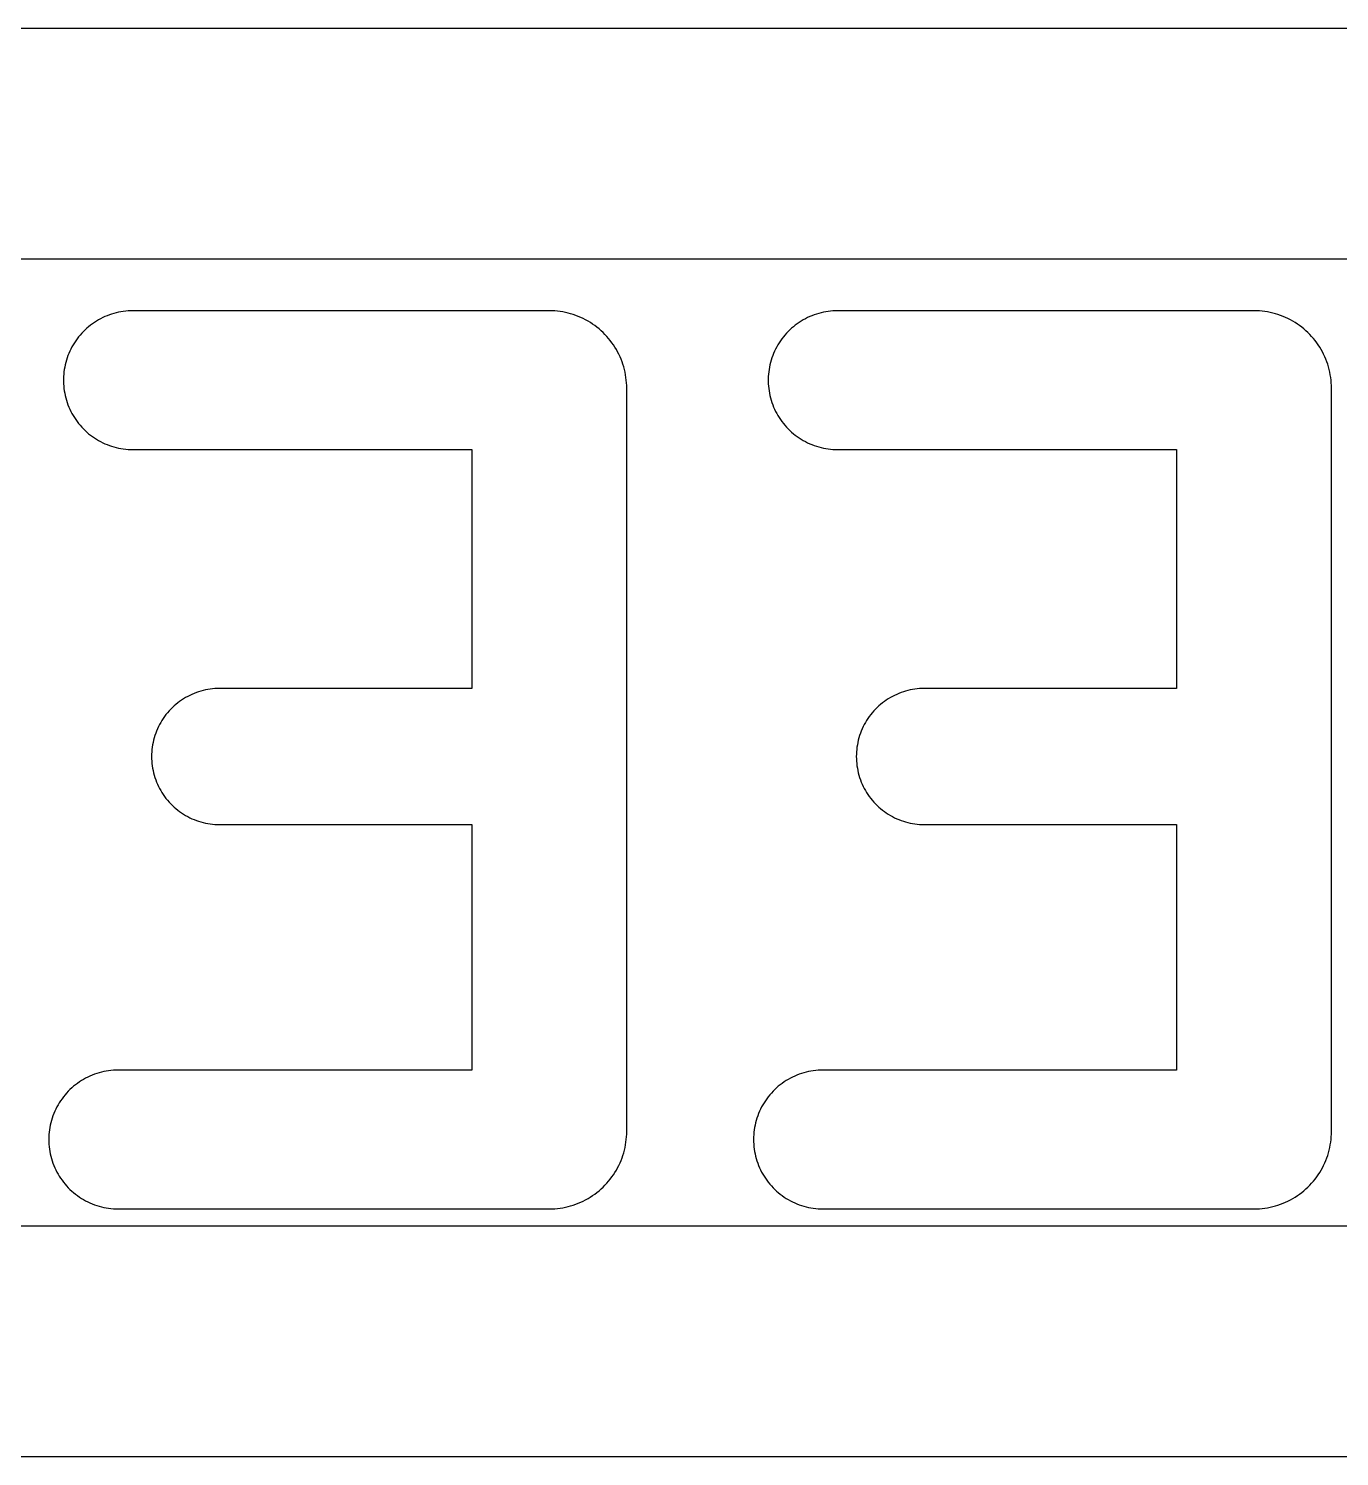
# Model space of a CAD drawing. Extents: x -770 to 754, y -86 to 233.
# Drawn here: x -551.33 to -543.36, y 0.45 to 9.13 of the extents above; entities that cross this region are included whole.
import ezdxf

# ---------------------------------------------------------------- set-up
doc = ezdxf.new("R2010")
doc.units = 0
doc.layers.add('2D_ACR_PLOT$ENGRAVING', color=1, linetype='CONTINUOUS')
doc.layers.add('2D_ACR_PLOT$NOPRINT', color=200, linetype='CONTINUOUS')

msp = doc.modelspace()

# ---------------------------------------------------------------- linework, layer by layer
at = {"layer": '2D_ACR_PLOT$ENGRAVING'}
for p, q in [((-525.337, 9.1302), (-554.2092, 9.1302)), ((-550.8561, 7.3839), (-550.8695, 7.3783)), ((-550.8425, 7.3891), (-550.8561, 7.3839)), ((-550.8287, 7.3938), (-550.8425, 7.3891)), ((-550.8147, 7.398), (-550.8287, 7.3938)), ((-550.8007, 7.4017), (-550.8147, 7.398)), ((-550.7865, 7.405), (-550.8007, 7.4017)), ((-550.7722, 7.4077), (-550.7865, 7.405)), ((-550.7578, 7.41), (-550.7722, 7.4077)), ((-550.7433, 7.4117), (-550.7578, 7.41)), ((-550.7288, 7.413), (-550.7433, 7.4117)), ((-550.7142, 7.4137), (-550.7288, 7.413)), ((-550.6997, 7.414), (-550.7142, 7.4137)), ((-548.168, 7.414), (-550.6997, 7.414)), ((-548.1516, 7.4137), (-548.168, 7.414)), ((-548.1352, 7.4128), (-548.1516, 7.4137)), ((-548.1188, 7.4114), (-548.1352, 7.4128)), ((-548.1025, 7.4093), (-548.1188, 7.4114)), ((-548.0863, 7.4068), (-548.1025, 7.4093)), ((-548.0702, 7.4036), (-548.0863, 7.4068)), ((-548.0541, 7.3999), (-548.0702, 7.4036)), ((-548.0383, 7.3957), (-548.0541, 7.3999)), ((-548.0226, 7.3908), (-548.0383, 7.3957)), ((-548.007, 7.3855), (-548.0226, 7.3908)), ((-547.9917, 7.3796), (-548.007, 7.3855)), ((-546.5717, 7.3839), (-546.5851, 7.3783)), ((-546.5581, 7.3891), (-546.5717, 7.3839)), ((-546.5443, 7.3938), (-546.5581, 7.3891)), ((-546.5303, 7.398), (-546.5443, 7.3938)), ((-546.5162, 7.4017), (-546.5303, 7.398)), ((-546.502, 7.405), (-546.5162, 7.4017)), ((-546.4877, 7.4077), (-546.502, 7.405)), ((-546.4733, 7.41), (-546.4877, 7.4077)), ((-546.4589, 7.4117), (-546.4733, 7.41)), ((-546.4444, 7.413), (-546.4589, 7.4117)), ((-546.4298, 7.4137), (-546.4444, 7.413)), ((-546.4152, 7.414), (-546.4298, 7.4137)), ((-543.8836, 7.414), (-546.4152, 7.414)), ((-543.8671, 7.4137), (-543.8836, 7.414)), ((-543.8507, 7.4128), (-543.8671, 7.4137)), ((-543.8344, 7.4114), (-543.8507, 7.4128)), ((-543.8181, 7.4093), (-543.8344, 7.4114)), ((-543.8019, 7.4068), (-543.8181, 7.4093)), ((-543.7857, 7.4036), (-543.8019, 7.4068)), ((-543.7697, 7.3999), (-543.7857, 7.4036)), ((-543.7539, 7.3957), (-543.7697, 7.3999)), ((-543.7382, 7.3908), (-543.7539, 7.3957)), ((-543.7226, 7.3855), (-543.7382, 7.3908)), ((-543.7073, 7.3796), (-543.7226, 7.3855)), ((-550.9903, 7.298), (-551.0007, 7.2878)), ((-550.9795, 7.3079), (-550.9903, 7.298)), ((-550.9685, 7.3173), (-550.9795, 7.3079)), ((-550.9571, 7.3264), (-550.9685, 7.3173)), ((-550.9454, 7.3351), (-550.9571, 7.3264)), ((-550.9334, 7.3434), (-550.9454, 7.3351)), ((-550.9211, 7.3512), (-550.9334, 7.3434)), ((-550.9086, 7.3587), (-550.9211, 7.3512)), ((-550.8958, 7.3657), (-550.9086, 7.3587)), ((-550.8828, 7.3722), (-550.8958, 7.3657)), ((-550.8695, 7.3783), (-550.8828, 7.3722)), ((-547.9766, 7.3732), (-547.9917, 7.3796)), ((-547.9617, 7.3662), (-547.9766, 7.3732)), ((-547.9471, 7.3588), (-547.9617, 7.3662)), ((-547.9327, 7.3508), (-547.9471, 7.3588)), ((-547.9186, 7.3423), (-547.9327, 7.3508)), ((-547.9049, 7.3334), (-547.9186, 7.3423)), ((-547.8914, 7.3239), (-547.9049, 7.3334)), ((-547.8783, 7.3141), (-547.8914, 7.3239)), ((-547.8655, 7.3037), (-547.8783, 7.3141)), ((-547.8531, 7.2929), (-547.8655, 7.3037)), ((-546.7058, 7.298), (-546.7162, 7.2878)), ((-546.6951, 7.3079), (-546.7058, 7.298)), ((-546.684, 7.3173), (-546.6951, 7.3079)), ((-546.6726, 7.3264), (-546.684, 7.3173)), ((-546.6609, 7.3351), (-546.6726, 7.3264)), ((-546.649, 7.3434), (-546.6609, 7.3351)), ((-546.6367, 7.3512), (-546.649, 7.3434)), ((-546.6242, 7.3587), (-546.6367, 7.3512)), ((-546.6114, 7.3657), (-546.6242, 7.3587)), ((-546.5984, 7.3722), (-546.6114, 7.3657)), ((-546.5851, 7.3783), (-546.5984, 7.3722)), ((-543.6922, 7.3732), (-543.7073, 7.3796)), ((-543.6773, 7.3662), (-543.6922, 7.3732)), ((-543.6627, 7.3588), (-543.6773, 7.3662)), ((-543.6483, 7.3508), (-543.6627, 7.3588)), ((-543.6342, 7.3423), (-543.6483, 7.3508)), ((-543.6204, 7.3334), (-543.6342, 7.3423)), ((-543.607, 7.3239), (-543.6204, 7.3334)), ((-543.5939, 7.3141), (-543.607, 7.3239)), ((-543.5811, 7.3037), (-543.5939, 7.3141)), ((-543.5687, 7.2929), (-543.5811, 7.3037)), ((-551.0627, 7.2072), (-551.0699, 7.1945)), ((-551.0551, 7.2196), (-551.0627, 7.2072)), ((-551.047, 7.2317), (-551.0551, 7.2196)), ((-551.0385, 7.2436), (-551.047, 7.2317)), ((-551.0296, 7.2551), (-551.0385, 7.2436)), ((-551.0204, 7.2663), (-551.0296, 7.2551)), ((-551.0107, 7.2773), (-551.0204, 7.2663)), ((-551.0007, 7.2878), (-551.0107, 7.2773)), ((-547.8411, 7.2817), (-547.8531, 7.2929)), ((-547.8295, 7.2701), (-547.8411, 7.2817)), ((-547.8183, 7.2581), (-547.8295, 7.2701)), ((-547.8075, 7.2457), (-547.8183, 7.2581)), ((-547.7972, 7.2329), (-547.8075, 7.2457)), ((-547.7873, 7.2198), (-547.7972, 7.2329)), ((-547.7779, 7.2064), (-547.7873, 7.2198)), ((-546.7783, 7.2072), (-546.7855, 7.1945)), ((-546.7706, 7.2196), (-546.7783, 7.2072)), ((-546.7626, 7.2317), (-546.7706, 7.2196)), ((-546.7541, 7.2436), (-546.7626, 7.2317)), ((-546.7452, 7.2551), (-546.7541, 7.2436)), ((-546.7359, 7.2663), (-546.7452, 7.2551)), ((-546.7263, 7.2773), (-546.7359, 7.2663)), ((-546.7162, 7.2878), (-546.7263, 7.2773)), ((-543.5567, 7.2817), (-543.5687, 7.2929)), ((-543.5451, 7.2701), (-543.5567, 7.2817)), ((-543.5339, 7.2581), (-543.5451, 7.2701)), ((-543.5231, 7.2457), (-543.5339, 7.2581)), ((-543.5128, 7.2329), (-543.5231, 7.2457)), ((-543.5029, 7.2198), (-543.5128, 7.2329)), ((-543.4935, 7.2064), (-543.5029, 7.2198)), ((-551.0992, 7.1279), (-551.1037, 7.1141)), ((-551.0943, 7.1416), (-551.0992, 7.1279)), ((-551.0889, 7.1552), (-551.0943, 7.1416)), ((-551.083, 7.1685), (-551.0889, 7.1552)), ((-551.0767, 7.1816), (-551.083, 7.1685)), ((-551.0699, 7.1945), (-551.0767, 7.1816)), ((-547.7689, 7.1926), (-547.7779, 7.2064)), ((-547.7605, 7.1785), (-547.7689, 7.1926)), ((-547.7525, 7.1641), (-547.7605, 7.1785)), ((-547.7451, 7.1495), (-547.7525, 7.1641)), ((-547.7381, 7.1346), (-547.7451, 7.1495)), ((-547.7317, 7.1195), (-547.7381, 7.1346)), ((-546.8148, 7.1279), (-546.8192, 7.1141)), ((-546.8099, 7.1416), (-546.8148, 7.1279)), ((-546.8045, 7.1552), (-546.8099, 7.1416)), ((-546.7986, 7.1685), (-546.8045, 7.1552)), ((-546.7923, 7.1816), (-546.7986, 7.1685)), ((-546.7855, 7.1945), (-546.7923, 7.1816)), ((-543.4845, 7.1926), (-543.4935, 7.2064)), ((-543.4761, 7.1785), (-543.4845, 7.1926)), ((-543.4681, 7.1641), (-543.4761, 7.1785)), ((-543.4606, 7.1495), (-543.4681, 7.1641)), ((-543.4537, 7.1346), (-543.4606, 7.1495)), ((-543.4473, 7.1195), (-543.4537, 7.1346)), ((-551.1186, 7.0429), (-551.1201, 7.0284)), ((-551.1166, 7.0573), (-551.1186, 7.0429)), ((-551.1141, 7.0716), (-551.1166, 7.0573)), ((-551.1111, 7.0859), (-551.1141, 7.0716)), ((-551.1076, 7.1001), (-551.1111, 7.0859)), ((-551.1037, 7.1141), (-551.1076, 7.1001)), ((-547.7258, 7.1042), (-547.7317, 7.1195)), ((-547.7205, 7.0886), (-547.7258, 7.1042)), ((-547.7156, 7.0729), (-547.7205, 7.0886)), ((-547.7114, 7.0571), (-547.7156, 7.0729)), ((-547.7077, 7.041), (-547.7114, 7.0571)), ((-547.7046, 7.0249), (-547.7077, 7.041)), ((-546.8342, 7.0429), (-546.8357, 7.0284)), ((-546.8322, 7.0573), (-546.8342, 7.0429)), ((-546.8297, 7.0716), (-546.8322, 7.0573)), ((-546.8267, 7.0859), (-546.8297, 7.0716)), ((-546.8232, 7.1001), (-546.8267, 7.0859)), ((-546.8192, 7.1141), (-546.8232, 7.1001)), ((-543.4414, 7.1042), (-543.4473, 7.1195)), ((-543.436, 7.0886), (-543.4414, 7.1042)), ((-543.4312, 7.0729), (-543.436, 7.0886)), ((-543.427, 7.0571), (-543.4312, 7.0729)), ((-543.4233, 7.041), (-543.427, 7.0571)), ((-543.4201, 7.0249), (-543.4233, 7.041)), ((-551.1211, 7.0138), (-551.1216, 6.9993)), ((-551.1216, 6.9993), (-551.1216, 6.9847)), ((-551.1216, 6.9847), (-551.1211, 6.9702)), ((-551.1201, 7.0284), (-551.1211, 7.0138)), ((-551.1211, 6.9702), (-551.1201, 6.9556)), ((-551.1201, 6.9556), (-551.1186, 6.9411)), ((-547.702, 7.0087), (-547.7046, 7.0249)), ((-547.7, 6.9924), (-547.702, 7.0087)), ((-547.6985, 6.976), (-547.7, 6.9924)), ((-547.6977, 6.9596), (-547.6985, 6.976)), ((-547.6974, 6.9432), (-547.6977, 6.9596)), ((-546.8367, 7.0138), (-546.8372, 6.9993)), ((-546.8372, 6.9993), (-546.8372, 6.9847)), ((-546.8372, 6.9847), (-546.8367, 6.9702)), ((-546.8357, 7.0284), (-546.8367, 7.0138)), ((-546.8367, 6.9702), (-546.8357, 6.9556)), ((-546.8357, 6.9556), (-546.8342, 6.9411)), ((-543.4176, 7.0087), (-543.4201, 7.0249)), ((-543.4156, 6.9924), (-543.4176, 7.0087)), ((-543.4141, 6.976), (-543.4156, 6.9924)), ((-543.4132, 6.9596), (-543.4141, 6.976)), ((-543.413, 6.9432), (-543.4132, 6.9596)), ((-551.1186, 6.9411), (-551.1166, 6.9267)), ((-551.1166, 6.9267), (-551.1141, 6.9123)), ((-551.1141, 6.9123), (-551.1111, 6.8981)), ((-551.1111, 6.8981), (-551.1076, 6.8839)), ((-551.1076, 6.8839), (-551.1037, 6.8699)), ((-551.1037, 6.8699), (-551.0992, 6.8561)), ((-547.6974, 2.4234), (-547.6974, 6.9432)), ((-546.8342, 6.9411), (-546.8322, 6.9267)), ((-546.8322, 6.9267), (-546.8297, 6.9123)), ((-546.8297, 6.9123), (-546.8267, 6.8981)), ((-546.8267, 6.8981), (-546.8232, 6.8839)), ((-546.8232, 6.8839), (-546.8192, 6.8699)), ((-546.8192, 6.8699), (-546.8148, 6.8561)), ((-543.413, 2.4234), (-543.413, 6.9432)), ((-551.0992, 6.8561), (-551.0943, 6.8423)), ((-551.0943, 6.8423), (-551.0889, 6.8288)), ((-551.0889, 6.8288), (-551.083, 6.8155)), ((-551.083, 6.8155), (-551.0767, 6.8024)), ((-551.0767, 6.8024), (-551.0699, 6.7895)), ((-551.0699, 6.7895), (-551.0627, 6.7768)), ((-551.0627, 6.7768), (-551.0551, 6.7644)), ((-546.8148, 6.8561), (-546.8099, 6.8423)), ((-546.8099, 6.8423), (-546.8045, 6.8288)), ((-546.8045, 6.8288), (-546.7986, 6.8155)), ((-546.7986, 6.8155), (-546.7923, 6.8024)), ((-546.7923, 6.8024), (-546.7855, 6.7895)), ((-546.7855, 6.7895), (-546.7783, 6.7768)), ((-546.7783, 6.7768), (-546.7706, 6.7644)), ((-551.0551, 6.7644), (-551.047, 6.7523)), ((-551.047, 6.7523), (-551.0385, 6.7404)), ((-551.0385, 6.7404), (-551.0296, 6.7289)), ((-551.0296, 6.7289), (-551.0204, 6.7176)), ((-551.0204, 6.7176), (-551.0107, 6.7067)), ((-551.0107, 6.7067), (-551.0007, 6.6962)), ((-551.0007, 6.6962), (-550.9903, 6.686)), ((-550.9903, 6.686), (-550.9795, 6.6761)), ((-546.7706, 6.7644), (-546.7626, 6.7523)), ((-546.7626, 6.7523), (-546.7541, 6.7404)), ((-546.7541, 6.7404), (-546.7452, 6.7289)), ((-546.7452, 6.7289), (-546.7359, 6.7176)), ((-546.7359, 6.7176), (-546.7263, 6.7067)), ((-546.7263, 6.7067), (-546.7162, 6.6962)), ((-546.7162, 6.6962), (-546.7058, 6.686)), ((-546.7058, 6.686), (-546.6951, 6.6761)), ((-550.9795, 6.6761), (-550.9685, 6.6667)), ((-550.9685, 6.6667), (-550.9571, 6.6576)), ((-550.9571, 6.6576), (-550.9454, 6.6489)), ((-550.9454, 6.6489), (-550.9334, 6.6406)), ((-550.9334, 6.6406), (-550.9211, 6.6328)), ((-550.9211, 6.6328), (-550.9086, 6.6253)), ((-550.9086, 6.6253), (-550.8958, 6.6183)), ((-550.8958, 6.6183), (-550.8828, 6.6118)), ((-550.8828, 6.6118), (-550.8695, 6.6057)), ((-550.8695, 6.6057), (-550.8561, 6.6001)), ((-550.8561, 6.6001), (-550.8425, 6.5949)), ((-546.6951, 6.6761), (-546.684, 6.6667)), ((-546.684, 6.6667), (-546.6726, 6.6576)), ((-546.6726, 6.6576), (-546.6609, 6.6489)), ((-546.6609, 6.6489), (-546.649, 6.6406)), ((-546.649, 6.6406), (-546.6367, 6.6328)), ((-546.6367, 6.6328), (-546.6242, 6.6253)), ((-546.6242, 6.6253), (-546.6114, 6.6183)), ((-546.6114, 6.6183), (-546.5984, 6.6118)), ((-546.5984, 6.6118), (-546.5851, 6.6057)), ((-546.5851, 6.6057), (-546.5717, 6.6001)), ((-546.5717, 6.6001), (-546.5581, 6.5949)), ((-550.8425, 6.5949), (-550.8287, 6.5902)), ((-550.8287, 6.5902), (-550.8147, 6.586)), ((-550.8147, 6.586), (-550.8007, 6.5823)), ((-550.8007, 6.5823), (-550.7865, 6.579)), ((-550.7865, 6.579), (-550.7722, 6.5763)), ((-550.7722, 6.5763), (-550.7578, 6.574)), ((-550.7578, 6.574), (-550.7433, 6.5723)), ((-550.7433, 6.5723), (-550.7288, 6.571)), ((-550.7288, 6.571), (-550.7142, 6.5703)), ((-550.7142, 6.5703), (-550.6997, 6.57)), ((-550.6997, 6.57), (-548.6386, 6.57)), ((-548.6386, 6.57), (-548.6386, 5.1175)), ((-546.5581, 6.5949), (-546.5443, 6.5902)), ((-546.5443, 6.5902), (-546.5303, 6.586)), ((-546.5303, 6.586), (-546.5162, 6.5823)), ((-546.5162, 6.5823), (-546.502, 6.579)), ((-546.502, 6.579), (-546.4877, 6.5763)), ((-546.4877, 6.5763), (-546.4733, 6.574)), ((-546.4733, 6.574), (-546.4589, 6.5723)), ((-546.4589, 6.5723), (-546.4444, 6.571)), ((-546.4444, 6.571), (-546.4298, 6.5703)), ((-546.4298, 6.5703), (-546.4152, 6.57)), ((-546.4152, 6.57), (-544.3542, 6.57)), ((-544.3542, 6.57), (-544.3542, 5.1175)), ((-550.4155, 5.0385), (-550.427, 5.0298)), ((-550.4037, 5.0467), (-550.4155, 5.0385)), ((-550.3916, 5.0546), (-550.4037, 5.0467)), ((-550.3792, 5.0621), (-550.3916, 5.0546)), ((-550.3665, 5.0691), (-550.3792, 5.0621)), ((-550.3537, 5.0756), (-550.3665, 5.0691)), ((-550.3406, 5.0817), (-550.3537, 5.0756)), ((-550.3273, 5.0874), (-550.3406, 5.0817)), ((-550.3138, 5.0925), (-550.3273, 5.0874)), ((-550.3001, 5.0973), (-550.3138, 5.0925)), ((-550.2863, 5.1015), (-550.3001, 5.0973)), ((-550.2724, 5.1052), (-550.2863, 5.1015)), ((-550.2583, 5.1085), (-550.2724, 5.1052)), ((-550.2441, 5.1112), (-550.2583, 5.1085)), ((-550.2299, 5.1135), (-550.2441, 5.1112)), ((-550.2155, 5.1153), (-550.2299, 5.1135)), ((-550.2011, 5.1165), (-550.2155, 5.1153)), ((-550.1867, 5.1173), (-550.2011, 5.1165)), ((-550.1723, 5.1175), (-550.1867, 5.1173)), ((-548.6386, 5.1175), (-550.1723, 5.1175)), ((-546.1311, 5.0385), (-546.1426, 5.0298)), ((-546.1193, 5.0467), (-546.1311, 5.0385)), ((-546.1071, 5.0546), (-546.1193, 5.0467)), ((-546.0948, 5.0621), (-546.1071, 5.0546)), ((-546.0821, 5.0691), (-546.0948, 5.0621)), ((-546.0693, 5.0756), (-546.0821, 5.0691)), ((-546.0562, 5.0817), (-546.0693, 5.0756)), ((-546.0429, 5.0874), (-546.0562, 5.0817)), ((-546.0294, 5.0925), (-546.0429, 5.0874)), ((-546.0157, 5.0973), (-546.0294, 5.0925)), ((-546.0019, 5.1015), (-546.0157, 5.0973)), ((-545.988, 5.1052), (-546.0019, 5.1015)), ((-545.9739, 5.1085), (-545.988, 5.1052)), ((-545.9597, 5.1112), (-545.9739, 5.1085)), ((-545.9454, 5.1135), (-545.9597, 5.1112)), ((-545.9311, 5.1153), (-545.9454, 5.1135)), ((-545.9167, 5.1165), (-545.9311, 5.1153)), ((-545.9023, 5.1173), (-545.9167, 5.1165)), ((-545.8878, 5.1175), (-545.9023, 5.1173)), ((-544.3542, 5.1175), (-545.8878, 5.1175)), ((-550.4984, 4.9584), (-550.5071, 4.9469)), ((-550.4893, 4.9697), (-550.4984, 4.9584)), ((-550.4798, 4.9806), (-550.4893, 4.9697)), ((-550.4699, 4.9911), (-550.4798, 4.9806)), ((-550.4597, 5.0013), (-550.4699, 4.9911)), ((-550.4492, 5.0112), (-550.4597, 5.0013)), ((-550.4383, 5.0207), (-550.4492, 5.0112)), ((-550.427, 5.0298), (-550.4383, 5.0207)), ((-546.2139, 4.9584), (-546.2226, 4.9469)), ((-546.2049, 4.9697), (-546.2139, 4.9584)), ((-546.1954, 4.9806), (-546.2049, 4.9697)), ((-546.1855, 4.9911), (-546.1954, 4.9806)), ((-546.1753, 5.0013), (-546.1855, 4.9911)), ((-546.1647, 5.0112), (-546.1753, 5.0013)), ((-546.1538, 5.0207), (-546.1647, 5.0112)), ((-546.1426, 5.0298), (-546.1538, 5.0207)), ((-550.5503, 4.872), (-550.556, 4.8587)), ((-550.5442, 4.8851), (-550.5503, 4.872)), ((-550.5376, 4.8979), (-550.5442, 4.8851)), ((-550.5306, 4.9106), (-550.5376, 4.8979)), ((-550.5232, 4.9229), (-550.5306, 4.9106)), ((-550.5153, 4.9351), (-550.5232, 4.9229)), ((-550.5071, 4.9469), (-550.5153, 4.9351)), ((-546.2659, 4.872), (-546.2715, 4.8587)), ((-546.2598, 4.8851), (-546.2659, 4.872)), ((-546.2532, 4.8979), (-546.2598, 4.8851)), ((-546.2462, 4.9106), (-546.2532, 4.8979)), ((-546.2388, 4.9229), (-546.2462, 4.9106)), ((-546.2309, 4.9351), (-546.2388, 4.9229)), ((-546.2226, 4.9469), (-546.2309, 4.9351)), ((-550.577, 4.7897), (-550.5798, 4.7755)), ((-550.5738, 4.8037), (-550.577, 4.7897)), ((-550.5701, 4.8177), (-550.5738, 4.8037)), ((-550.5658, 4.8315), (-550.5701, 4.8177)), ((-550.5611, 4.8452), (-550.5658, 4.8315)), ((-550.556, 4.8587), (-550.5611, 4.8452)), ((-546.2926, 4.7897), (-546.2954, 4.7755)), ((-546.2894, 4.8037), (-546.2926, 4.7897)), ((-546.2856, 4.8177), (-546.2894, 4.8037)), ((-546.2814, 4.8315), (-546.2856, 4.8177)), ((-546.2767, 4.8452), (-546.2814, 4.8315)), ((-546.2715, 4.8587), (-546.2767, 4.8452)), ((-550.5858, 4.7181), (-550.5861, 4.7036)), ((-550.5861, 4.7036), (-550.5858, 4.6892)), ((-550.5851, 4.7325), (-550.5858, 4.7181)), ((-550.5858, 4.6892), (-550.5851, 4.6748)), ((-550.5838, 4.7469), (-550.5851, 4.7325)), ((-550.5821, 4.7612), (-550.5838, 4.7469)), ((-550.5798, 4.7755), (-550.5821, 4.7612)), ((-546.3014, 4.7181), (-546.3017, 4.7036)), ((-546.3017, 4.7036), (-546.3014, 4.6892)), ((-546.3007, 4.7325), (-546.3014, 4.7181)), ((-546.3014, 4.6892), (-546.3007, 4.6748)), ((-546.2994, 4.7469), (-546.3007, 4.7325)), ((-546.2976, 4.7612), (-546.2994, 4.7469)), ((-546.2954, 4.7755), (-546.2976, 4.7612)), ((-550.5851, 4.6748), (-550.5838, 4.6604)), ((-550.5838, 4.6604), (-550.5821, 4.646)), ((-550.5821, 4.646), (-550.5798, 4.6318)), ((-550.5798, 4.6318), (-550.577, 4.6176)), ((-550.577, 4.6176), (-550.5738, 4.6035)), ((-550.5738, 4.6035), (-550.5701, 4.5896)), ((-546.3007, 4.6748), (-546.2994, 4.6604)), ((-546.2994, 4.6604), (-546.2976, 4.646)), ((-546.2976, 4.646), (-546.2954, 4.6318)), ((-546.2954, 4.6318), (-546.2926, 4.6176)), ((-546.2926, 4.6176), (-546.2894, 4.6035)), ((-546.2894, 4.6035), (-546.2856, 4.5896)), ((-550.5701, 4.5896), (-550.5658, 4.5757)), ((-550.5658, 4.5757), (-550.5611, 4.5621)), ((-550.5611, 4.5621), (-550.556, 4.5486)), ((-550.556, 4.5486), (-550.5503, 4.5353)), ((-550.5503, 4.5353), (-550.5442, 4.5222)), ((-550.5442, 4.5222), (-550.5376, 4.5093)), ((-546.2856, 4.5896), (-546.2814, 4.5757)), ((-546.2814, 4.5757), (-546.2767, 4.5621)), ((-546.2767, 4.5621), (-546.2715, 4.5486)), ((-546.2715, 4.5486), (-546.2659, 4.5353)), ((-546.2659, 4.5353), (-546.2598, 4.5222)), ((-546.2598, 4.5222), (-546.2532, 4.5093)), ((-550.5376, 4.5093), (-550.5306, 4.4967)), ((-550.5306, 4.4967), (-550.5232, 4.4843)), ((-550.5232, 4.4843), (-550.5153, 4.4722)), ((-550.5153, 4.4722), (-550.5071, 4.4604)), ((-550.5071, 4.4604), (-550.4984, 4.4488)), ((-550.4984, 4.4488), (-550.4893, 4.4376)), ((-550.4893, 4.4376), (-550.4798, 4.4267)), ((-546.2532, 4.5093), (-546.2462, 4.4967)), ((-546.2462, 4.4967), (-546.2388, 4.4843)), ((-546.2388, 4.4843), (-546.2309, 4.4722)), ((-546.2309, 4.4722), (-546.2226, 4.4604)), ((-546.2226, 4.4604), (-546.2139, 4.4488)), ((-546.2139, 4.4488), (-546.2049, 4.4376)), ((-546.2049, 4.4376), (-546.1954, 4.4267)), ((-550.4798, 4.4267), (-550.4699, 4.4161)), ((-550.4699, 4.4161), (-550.4597, 4.4059)), ((-550.4597, 4.4059), (-550.4492, 4.3961)), ((-550.4492, 4.3961), (-550.4383, 4.3866)), ((-550.4383, 4.3866), (-550.427, 4.3775)), ((-550.427, 4.3775), (-550.4155, 4.3688)), ((-550.4155, 4.3688), (-550.4037, 4.3605)), ((-550.4037, 4.3605), (-550.3916, 4.3526)), ((-550.3916, 4.3526), (-550.3792, 4.3452)), ((-550.3792, 4.3452), (-550.3665, 4.3382)), ((-546.1954, 4.4267), (-546.1855, 4.4161)), ((-546.1855, 4.4161), (-546.1753, 4.4059)), ((-546.1753, 4.4059), (-546.1647, 4.3961)), ((-546.1647, 4.3961), (-546.1538, 4.3866)), ((-546.1538, 4.3866), (-546.1426, 4.3775)), ((-546.1426, 4.3775), (-546.1311, 4.3688)), ((-546.1311, 4.3688), (-546.1193, 4.3605)), ((-546.1193, 4.3605), (-546.1071, 4.3526)), ((-546.1071, 4.3526), (-546.0948, 4.3452)), ((-546.0948, 4.3452), (-546.0821, 4.3382)), ((-550.3665, 4.3382), (-550.3537, 4.3316)), ((-550.3537, 4.3316), (-550.3406, 4.3255)), ((-550.3406, 4.3255), (-550.3273, 4.3199)), ((-550.3273, 4.3199), (-550.3138, 4.3147)), ((-550.3138, 4.3147), (-550.3001, 4.31)), ((-550.3001, 4.31), (-550.2863, 4.3058)), ((-550.2863, 4.3058), (-550.2724, 4.302)), ((-550.2724, 4.302), (-550.2583, 4.2988)), ((-550.2583, 4.2988), (-550.2441, 4.296)), ((-550.2441, 4.296), (-550.2299, 4.2938)), ((-550.2299, 4.2938), (-550.2155, 4.292)), ((-550.2155, 4.292), (-550.2011, 4.2907)), ((-550.2011, 4.2907), (-550.1867, 4.29)), ((-550.1867, 4.29), (-550.1723, 4.2897)), ((-550.1723, 4.2897), (-548.6386, 4.2897)), ((-548.6386, 4.2897), (-548.6386, 2.7967)), ((-546.0821, 4.3382), (-546.0693, 4.3316)), ((-546.0693, 4.3316), (-546.0562, 4.3255)), ((-546.0562, 4.3255), (-546.0429, 4.3199)), ((-546.0429, 4.3199), (-546.0294, 4.3147)), ((-546.0294, 4.3147), (-546.0157, 4.31)), ((-546.0157, 4.31), (-546.0019, 4.3058)), ((-546.0019, 4.3058), (-545.988, 4.302)), ((-545.988, 4.302), (-545.9739, 4.2988)), ((-545.9739, 4.2988), (-545.9597, 4.296)), ((-545.9597, 4.296), (-545.9454, 4.2938)), ((-545.9454, 4.2938), (-545.9311, 4.292)), ((-545.9311, 4.292), (-545.9167, 4.2907)), ((-545.9167, 4.2907), (-545.9023, 4.29)), ((-545.9023, 4.29), (-545.8878, 4.2897)), ((-545.8878, 4.2897), (-544.3542, 4.2897)), ((-544.3542, 4.2897), (-544.3542, 2.7967)), ((-550.9053, 2.7804), (-550.9194, 2.7761)), ((-550.8911, 2.7842), (-550.9053, 2.7804)), ((-550.8768, 2.7875), (-550.8911, 2.7842)), ((-550.8623, 2.7903), (-550.8768, 2.7875)), ((-550.8478, 2.7926), (-550.8623, 2.7903)), ((-550.8331, 2.7944), (-550.8478, 2.7926)), ((-550.8185, 2.7957), (-550.8331, 2.7944)), ((-550.8038, 2.7965), (-550.8185, 2.7957)), ((-550.789, 2.7967), (-550.8038, 2.7965)), ((-548.6386, 2.7967), (-550.789, 2.7967)), ((-546.6209, 2.7804), (-546.635, 2.7761)), ((-546.6067, 2.7842), (-546.6209, 2.7804)), ((-546.5923, 2.7875), (-546.6067, 2.7842)), ((-546.5779, 2.7903), (-546.5923, 2.7875)), ((-546.5633, 2.7926), (-546.5779, 2.7903)), ((-546.5487, 2.7944), (-546.5633, 2.7926)), ((-546.534, 2.7957), (-546.5487, 2.7944)), ((-546.5193, 2.7965), (-546.534, 2.7957)), ((-546.5046, 2.7967), (-546.5193, 2.7965)), ((-544.3542, 2.7967), (-546.5046, 2.7967)), ((-551.0602, 2.698), (-551.0713, 2.6883)), ((-551.0488, 2.7072), (-551.0602, 2.698)), ((-551.037, 2.7161), (-551.0488, 2.7072)), ((-551.025, 2.7246), (-551.037, 2.7161)), ((-551.0126, 2.7326), (-551.025, 2.7246)), ((-551, 2.7402), (-551.0126, 2.7326)), ((-550.9871, 2.7473), (-551, 2.7402)), ((-550.974, 2.754), (-550.9871, 2.7473)), ((-550.9606, 2.7602), (-550.974, 2.754)), ((-550.9471, 2.766), (-550.9606, 2.7602)), ((-550.9333, 2.7713), (-550.9471, 2.766)), ((-550.9194, 2.7761), (-550.9333, 2.7713)), ((-546.7758, 2.698), (-546.7869, 2.6883)), ((-546.7644, 2.7072), (-546.7758, 2.698)), ((-546.7526, 2.7161), (-546.7644, 2.7072)), ((-546.7405, 2.7246), (-546.7526, 2.7161)), ((-546.7282, 2.7326), (-546.7405, 2.7246)), ((-546.7156, 2.7402), (-546.7282, 2.7326)), ((-546.7027, 2.7473), (-546.7156, 2.7402)), ((-546.6896, 2.754), (-546.7027, 2.7473)), ((-546.6762, 2.7602), (-546.6896, 2.754)), ((-546.6627, 2.766), (-546.6762, 2.7602)), ((-546.6489, 2.7713), (-546.6627, 2.766)), ((-546.635, 2.7761), (-546.6489, 2.7713)), ((-551.1388, 2.6107), (-551.1468, 2.5983)), ((-551.1304, 2.6228), (-551.1388, 2.6107)), ((-551.1215, 2.6345), (-551.1304, 2.6228)), ((-551.1122, 2.646), (-551.1215, 2.6345)), ((-551.1026, 2.6571), (-551.1122, 2.646)), ((-551.0925, 2.6679), (-551.1026, 2.6571)), ((-551.0821, 2.6783), (-551.0925, 2.6679)), ((-551.0713, 2.6883), (-551.0821, 2.6783)), ((-546.8544, 2.6107), (-546.8624, 2.5983)), ((-546.8459, 2.6228), (-546.8544, 2.6107)), ((-546.8371, 2.6345), (-546.8459, 2.6228)), ((-546.8278, 2.646), (-546.8371, 2.6345)), ((-546.8182, 2.6571), (-546.8278, 2.646)), ((-546.8081, 2.6679), (-546.8182, 2.6571)), ((-546.7977, 2.6783), (-546.8081, 2.6679)), ((-546.7869, 2.6883), (-546.7977, 2.6783)), ((-551.1855, 2.5191), (-551.1903, 2.5051)), ((-551.1802, 2.5328), (-551.1855, 2.5191)), ((-551.1745, 2.5464), (-551.1802, 2.5328)), ((-551.1682, 2.5597), (-551.1745, 2.5464)), ((-551.1616, 2.5728), (-551.1682, 2.5597)), ((-551.1544, 2.5857), (-551.1616, 2.5728)), ((-551.1468, 2.5983), (-551.1544, 2.5857)), ((-546.9011, 2.5191), (-546.9059, 2.5051)), ((-546.8958, 2.5328), (-546.9011, 2.5191)), ((-546.89, 2.5464), (-546.8958, 2.5328)), ((-546.8838, 2.5597), (-546.89, 2.5464)), ((-546.8771, 2.5728), (-546.8838, 2.5597)), ((-546.87, 2.5857), (-546.8771, 2.5728)), ((-546.8624, 2.5983), (-546.87, 2.5857)), ((-551.2068, 2.4335), (-551.2086, 2.4189)), ((-551.2045, 2.448), (-551.2068, 2.4335)), ((-551.2017, 2.4625), (-551.2045, 2.448)), ((-551.1984, 2.4768), (-551.2017, 2.4625)), ((-551.1946, 2.4911), (-551.1984, 2.4768)), ((-551.1903, 2.5051), (-551.1946, 2.4911)), ((-546.9224, 2.4335), (-546.9242, 2.4189)), ((-546.9201, 2.448), (-546.9224, 2.4335)), ((-546.9173, 2.4625), (-546.9201, 2.448)), ((-546.914, 2.4768), (-546.9173, 2.4625)), ((-546.9102, 2.4911), (-546.914, 2.4768)), ((-546.9059, 2.5051), (-546.9102, 2.4911)), ((-551.2107, 2.3895), (-551.2109, 2.3748)), ((-551.2109, 2.3748), (-551.2107, 2.36)), ((-551.2099, 2.4042), (-551.2107, 2.3895)), ((-551.2107, 2.36), (-551.2099, 2.3453)), ((-551.2086, 2.4189), (-551.2099, 2.4042)), ((-551.2099, 2.3453), (-551.2086, 2.3307)), ((-547.7046, 2.3417), (-547.702, 2.3579)), ((-547.702, 2.3579), (-547.7, 2.3742)), ((-547.7, 2.3742), (-547.6985, 2.3906)), ((-547.6985, 2.3906), (-547.6977, 2.407)), ((-547.6977, 2.407), (-547.6974, 2.4234)), ((-546.9263, 2.3895), (-546.9265, 2.3748)), ((-546.9265, 2.3748), (-546.9263, 2.36)), ((-546.9255, 2.4042), (-546.9263, 2.3895)), ((-546.9263, 2.36), (-546.9255, 2.3453)), ((-546.9242, 2.4189), (-546.9255, 2.4042)), ((-546.9255, 2.3453), (-546.9242, 2.3307)), ((-543.4201, 2.3417), (-543.4176, 2.3579)), ((-543.4176, 2.3579), (-543.4156, 2.3742)), ((-543.4156, 2.3742), (-543.4141, 2.3906)), ((-543.4141, 2.3906), (-543.4132, 2.407)), ((-543.4132, 2.407), (-543.413, 2.4234)), ((-551.2086, 2.3307), (-551.2068, 2.316)), ((-551.2068, 2.316), (-551.2045, 2.3015)), ((-551.2045, 2.3015), (-551.2017, 2.287)), ((-551.2017, 2.287), (-551.1984, 2.2727)), ((-551.1984, 2.2727), (-551.1946, 2.2585)), ((-551.1946, 2.2585), (-551.1903, 2.2444)), ((-547.7317, 2.2471), (-547.7258, 2.2625)), ((-547.7258, 2.2625), (-547.7205, 2.278)), ((-547.7205, 2.278), (-547.7157, 2.2937)), ((-547.7157, 2.2937), (-547.7114, 2.3096)), ((-547.7114, 2.3096), (-547.7077, 2.3256)), ((-547.7077, 2.3256), (-547.7046, 2.3417)), ((-546.9242, 2.3307), (-546.9224, 2.316)), ((-546.9224, 2.316), (-546.9201, 2.3015)), ((-546.9201, 2.3015), (-546.9173, 2.287)), ((-546.9173, 2.287), (-546.914, 2.2727)), ((-546.914, 2.2727), (-546.9102, 2.2585)), ((-546.9102, 2.2585), (-546.9059, 2.2444)), ((-543.4473, 2.2471), (-543.4414, 2.2625)), ((-543.4414, 2.2625), (-543.436, 2.278)), ((-543.436, 2.278), (-543.4312, 2.2937)), ((-543.4312, 2.2937), (-543.427, 2.3096)), ((-543.427, 2.3096), (-543.4233, 2.3256)), ((-543.4233, 2.3256), (-543.4201, 2.3417)), ((-551.1903, 2.2444), (-551.1855, 2.2304)), ((-551.1855, 2.2304), (-551.1802, 2.2167)), ((-551.1802, 2.2167), (-551.1745, 2.2031)), ((-551.1745, 2.2031), (-551.1682, 2.1898)), ((-551.1682, 2.1898), (-551.1616, 2.1767)), ((-551.1616, 2.1767), (-551.1544, 2.1638)), ((-547.7779, 2.1603), (-547.769, 2.1741)), ((-547.769, 2.1741), (-547.7605, 2.1881)), ((-547.7605, 2.1881), (-547.7525, 2.2025)), ((-547.7525, 2.2025), (-547.7451, 2.2171)), ((-547.7451, 2.2171), (-547.7381, 2.232)), ((-547.7381, 2.232), (-547.7317, 2.2471)), ((-546.9059, 2.2444), (-546.9011, 2.2304)), ((-546.9011, 2.2304), (-546.8958, 2.2167)), ((-546.8958, 2.2167), (-546.89, 2.2031)), ((-546.89, 2.2031), (-546.8838, 2.1898)), ((-546.8838, 2.1898), (-546.8771, 2.1767)), ((-546.8771, 2.1767), (-546.87, 2.1638)), ((-543.4935, 2.1603), (-543.4845, 2.1741)), ((-543.4845, 2.1741), (-543.4761, 2.1881)), ((-543.4761, 2.1881), (-543.4681, 2.2025)), ((-543.4681, 2.2025), (-543.4606, 2.2171)), ((-543.4606, 2.2171), (-543.4537, 2.232)), ((-543.4537, 2.232), (-543.4473, 2.2471)), ((-551.1544, 2.1638), (-551.1468, 2.1512)), ((-551.1468, 2.1512), (-551.1388, 2.1388)), ((-551.1388, 2.1388), (-551.1304, 2.1268)), ((-551.1304, 2.1268), (-551.1215, 2.115)), ((-551.1215, 2.115), (-551.1122, 2.1035)), ((-551.1122, 2.1035), (-551.1026, 2.0924)), ((-551.1026, 2.0924), (-551.0925, 2.0817)), ((-547.8531, 2.0737), (-547.8411, 2.0849)), ((-547.8411, 2.0849), (-547.8295, 2.0965)), ((-547.8295, 2.0965), (-547.8183, 2.1086)), ((-547.8183, 2.1086), (-547.8075, 2.121)), ((-547.8075, 2.121), (-547.7972, 2.1337)), ((-547.7972, 2.1337), (-547.7873, 2.1468)), ((-547.7873, 2.1468), (-547.7779, 2.1603)), ((-546.87, 2.1638), (-546.8624, 2.1512)), ((-546.8624, 2.1512), (-546.8544, 2.1388)), ((-546.8544, 2.1388), (-546.8459, 2.1268)), ((-546.8459, 2.1268), (-546.8371, 2.115)), ((-546.8371, 2.115), (-546.8278, 2.1035)), ((-546.8278, 2.1035), (-546.8182, 2.0924)), ((-546.8182, 2.0924), (-546.8081, 2.0817)), ((-543.5687, 2.0737), (-543.5567, 2.0849)), ((-543.5567, 2.0849), (-543.5451, 2.0965)), ((-543.5451, 2.0965), (-543.5339, 2.1086)), ((-543.5339, 2.1086), (-543.5231, 2.121)), ((-543.5231, 2.121), (-543.5128, 2.1337)), ((-543.5128, 2.1337), (-543.5029, 2.1468)), ((-543.5029, 2.1468), (-543.4935, 2.1603)), ((-551.0925, 2.0817), (-551.0821, 2.0712)), ((-551.0821, 2.0712), (-551.0713, 2.0612)), ((-551.0713, 2.0612), (-551.0602, 2.0515)), ((-551.0602, 2.0515), (-551.0488, 2.0423)), ((-551.0488, 2.0423), (-551.037, 2.0334)), ((-551.037, 2.0334), (-551.025, 2.025)), ((-551.025, 2.025), (-551.0126, 2.0169)), ((-551.0126, 2.0169), (-551, 2.0093)), ((-551, 2.0093), (-550.9871, 2.0022)), ((-550.9871, 2.0022), (-550.974, 1.9955)), ((-547.9766, 1.9935), (-547.9617, 2.0005)), ((-547.9617, 2.0005), (-547.9471, 2.0079)), ((-547.9471, 2.0079), (-547.9327, 2.0159)), ((-547.9327, 2.0159), (-547.9187, 2.0244)), ((-547.9187, 2.0244), (-547.9049, 2.0333)), ((-547.9049, 2.0333), (-547.8914, 2.0427)), ((-547.8914, 2.0427), (-547.8783, 2.0526)), ((-547.8783, 2.0526), (-547.8655, 2.063)), ((-547.8655, 2.063), (-547.8531, 2.0737)), ((-546.8081, 2.0817), (-546.7977, 2.0712)), ((-546.7977, 2.0712), (-546.7869, 2.0612)), ((-546.7869, 2.0612), (-546.7758, 2.0515)), ((-546.7758, 2.0515), (-546.7644, 2.0423)), ((-546.7644, 2.0423), (-546.7526, 2.0334)), ((-546.7526, 2.0334), (-546.7405, 2.025)), ((-546.7405, 2.025), (-546.7282, 2.0169)), ((-546.7282, 2.0169), (-546.7156, 2.0093)), ((-546.7156, 2.0093), (-546.7027, 2.0022)), ((-546.7027, 2.0022), (-546.6896, 1.9955)), ((-543.6922, 1.9935), (-543.6773, 2.0005)), ((-543.6773, 2.0005), (-543.6627, 2.0079)), ((-543.6627, 2.0079), (-543.6483, 2.0159)), ((-543.6483, 2.0159), (-543.6342, 2.0244)), ((-543.6342, 2.0244), (-543.6205, 2.0333)), ((-543.6205, 2.0333), (-543.607, 2.0427)), ((-543.607, 2.0427), (-543.5939, 2.0526)), ((-543.5939, 2.0526), (-543.5811, 2.063)), ((-543.5811, 2.063), (-543.5687, 2.0737)), ((-550.974, 1.9955), (-550.9606, 1.9893)), ((-550.9606, 1.9893), (-550.9471, 1.9835)), ((-550.9471, 1.9835), (-550.9333, 1.9783)), ((-550.9333, 1.9783), (-550.9194, 1.9735)), ((-550.9194, 1.9735), (-550.9053, 1.9691)), ((-550.9053, 1.9691), (-550.8911, 1.9653)), ((-550.8911, 1.9653), (-550.8768, 1.962)), ((-550.8768, 1.962), (-550.8623, 1.9592)), ((-550.8623, 1.9592), (-550.8478, 1.9569)), ((-550.8478, 1.9569), (-550.8331, 1.9551)), ((-550.8331, 1.9551), (-550.8185, 1.9538)), ((-550.8185, 1.9538), (-550.8038, 1.953)), ((-550.8038, 1.953), (-550.789, 1.9528)), ((-550.789, 1.9528), (-548.168, 1.9528)), ((-548.168, 1.9528), (-548.1516, 1.9531)), ((-548.1516, 1.9531), (-548.1352, 1.9539)), ((-548.1352, 1.9539), (-548.1188, 1.9554)), ((-548.1188, 1.9554), (-548.1025, 1.9574)), ((-548.1025, 1.9574), (-548.0863, 1.96)), ((-548.0863, 1.96), (-548.0702, 1.9631)), ((-548.0702, 1.9631), (-548.0542, 1.9668)), ((-548.0542, 1.9668), (-548.0383, 1.9711)), ((-548.0383, 1.9711), (-548.0226, 1.9759)), ((-548.0226, 1.9759), (-548.0071, 1.9812)), ((-548.0071, 1.9812), (-547.9917, 1.9871)), ((-547.9917, 1.9871), (-547.9766, 1.9935)), ((-546.6896, 1.9955), (-546.6762, 1.9893)), ((-546.6762, 1.9893), (-546.6627, 1.9835)), ((-546.6627, 1.9835), (-546.6489, 1.9783)), ((-546.6489, 1.9783), (-546.635, 1.9735)), ((-546.635, 1.9735), (-546.6209, 1.9691)), ((-546.6209, 1.9691), (-546.6067, 1.9653)), ((-546.6067, 1.9653), (-546.5923, 1.962)), ((-546.5923, 1.962), (-546.5779, 1.9592)), ((-546.5779, 1.9592), (-546.5633, 1.9569)), ((-546.5633, 1.9569), (-546.5487, 1.9551)), ((-546.5487, 1.9551), (-546.534, 1.9538)), ((-546.534, 1.9538), (-546.5193, 1.953)), ((-546.5193, 1.953), (-546.5046, 1.9528)), ((-546.5046, 1.9528), (-543.8836, 1.9528)), ((-543.8836, 1.9528), (-543.8671, 1.9531)), ((-543.8671, 1.9531), (-543.8507, 1.9539)), ((-543.8507, 1.9539), (-543.8344, 1.9554)), ((-543.8344, 1.9554), (-543.8181, 1.9574)), ((-543.8181, 1.9574), (-543.8019, 1.96)), ((-543.8019, 1.96), (-543.7857, 1.9631)), ((-543.7857, 1.9631), (-543.7697, 1.9668)), ((-543.7697, 1.9668), (-543.7539, 1.9711)), ((-543.7539, 1.9711), (-543.7382, 1.9759)), ((-543.7382, 1.9759), (-543.7226, 1.9812)), ((-543.7226, 1.9812), (-543.7073, 1.9871)), ((-543.7073, 1.9871), (-543.6922, 1.9935)), ((-554.2092, 0.4474), (-525.337, 0.4474))]:
    msp.add_line(p, q, dxfattribs=at)
at = {"layer": '2D_ACR_PLOT$NOPRINT'}
for p, q in [((-555.3169, 7.7304), (-524.2293, 7.7304)), ((-524.2293, 1.8473), (-555.3169, 1.8473))]:
    msp.add_line(p, q, dxfattribs=at)

doc.saveas('drawing.dxf')
